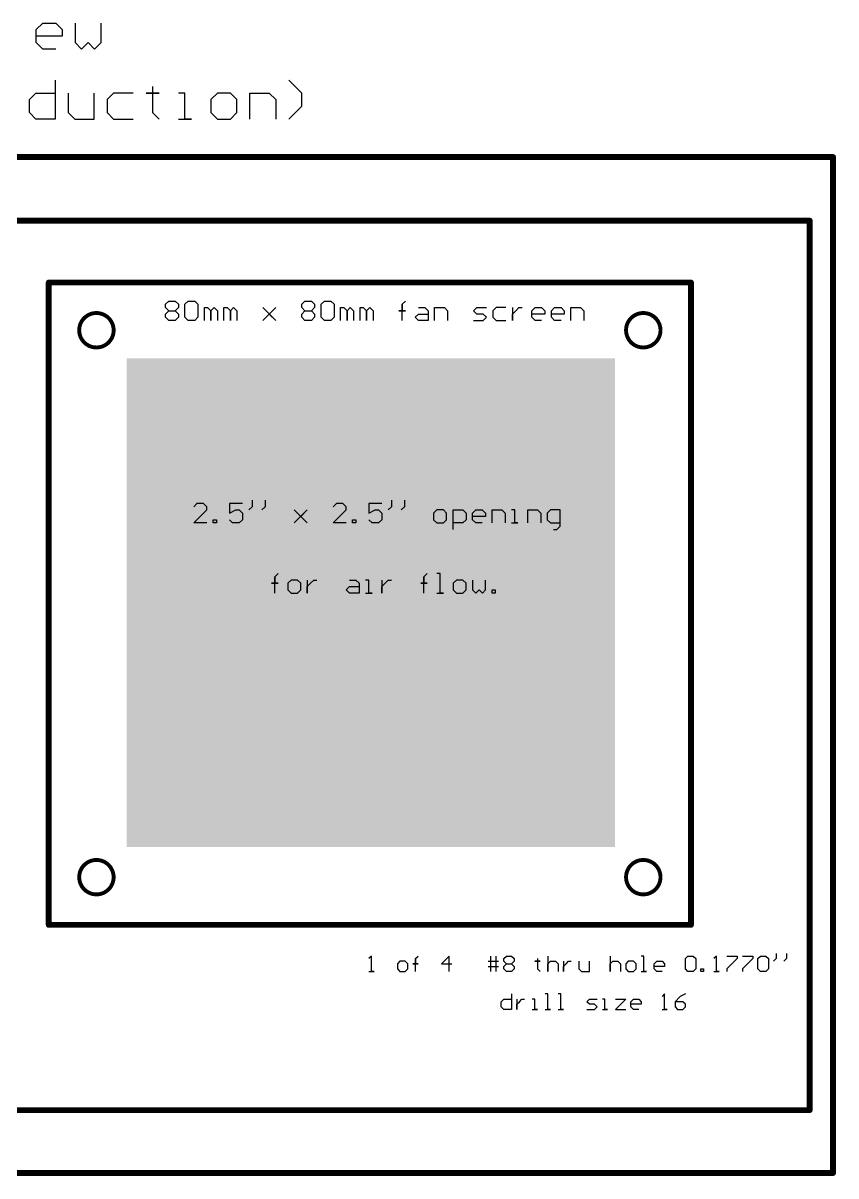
# Model space of a CAD drawing. Extents: x 0 to 21.5, y -4.9 to 8.
# Drawn here: x 14.57 to 18.75, y 1.98 to 7.91 of the extents above; entities that cross this region are included whole.
import ezdxf

# ---------------------------------------------------------------- set-up
doc = ezdxf.new("R2010")
doc.units = 0
doc.header["$MEASUREMENT"] = 0
for name, color, linetype in [('MECHANICAL1', 6, 'CONTINUOUS'), ('TOPLAYER', 1, 'CONTINUOUS'), ('TOPOVERLAY', 2, 'CONTINUOUS')]:
    doc.layers.add(name, color=color, linetype=linetype)

msp = doc.modelspace()

# ---------------------------------------------------------------- linework, layer by layer
at = {"layer": 'MECHANICAL1'}
for p, q in [((14.6358, 7.875), (14.6691, 7.9083)), ((14.6691, 7.9083), (14.7357, 7.9083)), ((14.7357, 7.9083), (14.7691, 7.875)), ((14.8357, 7.9083), (14.8357, 7.8083)), ((14.969, 7.8083), (14.969, 7.9083)), ((14.6358, 7.8083), (14.6358, 7.875)), ((14.7691, 7.8416), (14.6358, 7.8416)), ((14.7691, 7.875), (14.7691, 7.8416)), ((14.6691, 7.775), (14.6358, 7.8083)), ((14.7357, 7.775), (14.6691, 7.775)), ((14.8357, 7.8083), (14.869, 7.775)), ((14.869, 7.775), (14.9024, 7.8083)), ((14.9024, 7.8083), (14.9357, 7.775)), ((14.9357, 7.775), (14.969, 7.8083)), ((14.7335, 7.6149), (14.7335, 7.415)), ((15.9998, 7.5483), (15.9332, 7.6149)), ((14.6003, 7.515), (14.6336, 7.5483)), ((14.6336, 7.5483), (14.7335, 7.5483)), ((14.8002, 7.5483), (14.8002, 7.4483)), ((14.9335, 7.415), (14.9335, 7.5483)), ((15.0334, 7.5483), (15.0001, 7.515)), ((15.1334, 7.5483), (15.0334, 7.5483)), ((15.2334, 7.5483), (15.2001, 7.5483)), ((15.2001, 7.5483), (15.2667, 7.5483)), ((15.2334, 7.5816), (15.2334, 7.5483)), ((15.2667, 7.5483), (15.2334, 7.5483)), ((15.2334, 7.5483), (15.2334, 7.4483)), ((15.4, 7.5483), (15.3667, 7.5483)), ((15.4, 7.415), (15.4, 7.5483)), ((15.5666, 7.5483), (15.5333, 7.515)), ((15.6333, 7.5483), (15.5666, 7.5483)), ((15.6666, 7.515), (15.6333, 7.5483)), ((15.7332, 7.415), (15.7332, 7.5483)), ((15.7332, 7.5483), (15.8332, 7.5483)), ((15.8332, 7.5483), (15.8665, 7.515)), ((15.9998, 7.4816), (15.9998, 7.5483)), ((14.6003, 7.4483), (14.6003, 7.515)), ((15.0001, 7.515), (15.0001, 7.4483)), ((15.5333, 7.515), (15.5333, 7.4483)), ((15.6666, 7.4483), (15.6666, 7.515)), ((15.8665, 7.515), (15.8665, 7.415)), ((15.9332, 7.415), (15.9998, 7.4816)), ((14.6336, 7.415), (14.6003, 7.4483)), ((14.7335, 7.415), (14.6336, 7.415)), ((14.8002, 7.4483), (14.8335, 7.415)), ((14.8335, 7.415), (14.9335, 7.415)), ((15.0001, 7.4483), (15.0334, 7.415)), ((15.0334, 7.415), (15.1334, 7.415)), ((15.2334, 7.4483), (15.2667, 7.415)), ((15.3667, 7.415), (15.4333, 7.415)), ((15.4333, 7.415), (15.4, 7.415)), ((15.5333, 7.4483), (15.5666, 7.415)), ((15.5666, 7.415), (15.6333, 7.415)), ((15.6333, 7.415), (15.6666, 7.4483))]:
    msp.add_line(p, q, dxfattribs=at)
at = {"layer": 'MECHANICAL1', "const_width": 0.03}
for points in [[(2, 7.22), (18.73, 7.22)], [(18.73, 2), (18.73, 7.22)], [(2.12, 6.893), (18.61, 6.893)], [(18.61, 2.323), (18.61, 6.893)], [(14.7, 6.575), (18, 6.575)], [(14.7, 3.275), (14.7, 6.575)], [(18, 3.275), (18, 6.575)], [(14.7, 3.275), (18, 3.275)], [(2.12, 2.323), (18.61, 2.323)], [(2, 2), (18.73, 2)]]:
    msp.add_lwpolyline(points, dxfattribs=at)
at = {"layer": 'MECHANICAL1', "const_width": 0.015}
for points in [[(18.7225, 7.22, 1), (18.7375, 7.22, 1)], [(18.7225, 7.22, 1), (18.7375, 7.22, 1)], [(18.6025, 6.893, 1), (18.6175, 6.893, 1)], [(18.6025, 6.893, 1), (18.6175, 6.893, 1)], [(14.6925, 6.575, 1), (14.7075, 6.575, 1)], [(14.6925, 6.575, 1), (14.7075, 6.575, 1)], [(17.9925, 6.575, 1), (18.0075, 6.575, 1)], [(17.9925, 6.575, 1), (18.0075, 6.575, 1)], [(14.6925, 3.275, 1), (14.7075, 3.275, 1)], [(14.6925, 3.275, 1), (14.7075, 3.275, 1)], [(17.9925, 3.275, 1), (18.0075, 3.275, 1)], [(17.9925, 3.275, 1), (18.0075, 3.275, 1)], [(18.6025, 2.323, 1), (18.6175, 2.323, 1)], [(18.6025, 2.323, 1), (18.6175, 2.323, 1)], [(18.7225, 2, 1), (18.7375, 2, 1)], [(18.7225, 2, 1), (18.7375, 2, 1)]]:
    msp.add_lwpolyline(points, format="xyb", close=True, dxfattribs=at)
at = {"layer": 'MECHANICAL1'}
msp.add_solid([(15.1, 3.675), (17.61, 3.675), (15.1, 6.185), (17.61, 6.185)], dxfattribs=at)
at = {"layer": 'TOPLAYER'}
for p, q in [((16.3583, 3.115), (16.345, 3.1016)), ((16.3583, 3.035), (16.3583, 3.115)), ((16.5049, 3.0883), (16.4916, 3.075)), ((16.5316, 3.0883), (16.5049, 3.0883)), ((16.5449, 3.075), (16.5316, 3.0883)), ((16.5849, 3.1016), (16.5983, 3.115)), ((16.5849, 3.035), (16.5849, 3.1016)), ((16.5849, 3.1016), (16.5849, 3.075)), ((16.5849, 3.075), (16.5849, 3.1016)), ((16.7582, 3.115), (16.7182, 3.075)), ((16.7582, 3.035), (16.7582, 3.115)), ((16.9581, 3.0883), (16.9981, 3.0883)), ((16.9715, 3.035), (16.9715, 3.115)), ((16.9981, 3.115), (16.9981, 3.035)), ((16.9981, 3.0883), (17.0115, 3.0883)), ((17.0381, 3.1016), (17.0514, 3.115)), ((17.0381, 3.0883), (17.0381, 3.1016)), ((17.0514, 3.075), (17.0381, 3.0883)), ((17.0514, 3.115), (17.0781, 3.115)), ((17.0781, 3.115), (17.0914, 3.1016)), ((17.0914, 3.0883), (17.0781, 3.075)), ((17.0914, 3.1016), (17.0914, 3.0883)), ((17.2114, 3.0883), (17.1981, 3.0883)), ((17.1981, 3.0883), (17.2247, 3.0883)), ((17.2114, 3.1016), (17.2114, 3.0883)), ((17.2247, 3.0883), (17.2114, 3.0883)), ((17.2114, 3.0883), (17.2114, 3.0483)), ((17.2647, 3.115), (17.2647, 3.035)), ((17.2647, 3.075), (17.278, 3.0883)), ((17.278, 3.0883), (17.3047, 3.0883)), ((17.3047, 3.0883), (17.318, 3.075)), ((17.3447, 3.0883), (17.3447, 3.035)), ((17.358, 3.075), (17.3713, 3.0883)), ((17.3713, 3.0883), (17.3847, 3.0883)), ((17.4247, 3.0883), (17.4247, 3.0483)), ((17.478, 3.035), (17.478, 3.0883)), ((17.5846, 3.115), (17.5846, 3.035)), ((17.5846, 3.075), (17.5979, 3.0883)), ((17.5979, 3.0883), (17.6246, 3.0883)), ((17.6246, 3.0883), (17.6379, 3.075)), ((17.6779, 3.0883), (17.6646, 3.075)), ((17.7046, 3.0883), (17.6779, 3.0883)), ((17.7179, 3.075), (17.7046, 3.0883)), ((17.7579, 3.115), (17.7445, 3.115)), ((17.7579, 3.035), (17.7579, 3.115)), ((17.8112, 3.075), (17.8245, 3.0883)), ((17.8245, 3.0883), (17.8512, 3.0883)), ((17.8512, 3.0883), (17.8645, 3.075)), ((17.9711, 3.1016), (17.9845, 3.115)), ((17.9711, 3.0483), (17.9711, 3.1016)), ((17.9845, 3.115), (18.0111, 3.115)), ((18.0111, 3.115), (18.0245, 3.1016)), ((18.0245, 3.1016), (18.0245, 3.0483)), ((18.1311, 3.115), (18.1178, 3.1016)), ((18.1311, 3.035), (18.1311, 3.115)), ((18.1844, 3.115), (18.2377, 3.115)), ((18.2377, 3.1016), (18.1844, 3.0483)), ((18.2377, 3.115), (18.2377, 3.1016)), ((18.2644, 3.115), (18.3177, 3.115)), ((18.3177, 3.1016), (18.2644, 3.0483)), ((18.3177, 3.115), (18.3177, 3.1016)), ((18.3444, 3.1016), (18.3577, 3.115)), ((18.3444, 3.0483), (18.3444, 3.1016)), ((18.3577, 3.115), (18.3843, 3.115)), ((18.3843, 3.115), (18.3977, 3.1016)), ((18.3977, 3.1016), (18.3977, 3.0483)), ((18.4377, 3.1016), (18.4243, 3.0883)), ((18.4377, 3.1283), (18.4377, 3.1016)), ((18.491, 3.1016), (18.4776, 3.0883)), ((18.491, 3.1283), (18.491, 3.1016)), ((16.345, 3.035), (16.3717, 3.035)), ((16.3717, 3.035), (16.3583, 3.035)), ((16.4916, 3.075), (16.4916, 3.0483)), ((16.4916, 3.0483), (16.5049, 3.035)), ((16.5049, 3.035), (16.5316, 3.035)), ((16.5316, 3.035), (16.5449, 3.0483)), ((16.5449, 3.0483), (16.5449, 3.075)), ((16.5849, 3.075), (16.5716, 3.075)), ((16.5716, 3.075), (16.5983, 3.075)), ((16.5983, 3.075), (16.5849, 3.075)), ((16.7182, 3.075), (16.7715, 3.075)), ((16.9581, 3.0617), (17.0115, 3.0617)), ((17.0381, 3.0617), (17.0514, 3.075)), ((17.0381, 3.0483), (17.0381, 3.0617)), ((17.0514, 3.035), (17.0381, 3.0483)), ((17.0514, 3.075), (17.0781, 3.075)), ((17.0781, 3.035), (17.0514, 3.035)), ((17.0781, 3.075), (17.0914, 3.0617)), ((17.0914, 3.0483), (17.0781, 3.035)), ((17.0914, 3.0617), (17.0914, 3.0483)), ((17.2114, 3.0483), (17.2247, 3.035)), ((17.2647, 3.035), (17.2647, 3.075)), ((17.318, 3.075), (17.318, 3.035)), ((17.3447, 3.0617), (17.358, 3.075)), ((17.3447, 3.035), (17.3447, 3.0617)), ((17.4247, 3.0483), (17.438, 3.035)), ((17.438, 3.035), (17.478, 3.035)), ((17.5846, 3.035), (17.5846, 3.075)), ((17.6379, 3.075), (17.6379, 3.035)), ((17.6646, 3.075), (17.6646, 3.0483)), ((17.6646, 3.0483), (17.6779, 3.035)), ((17.6779, 3.035), (17.7046, 3.035)), ((17.7046, 3.035), (17.7179, 3.0483)), ((17.7179, 3.0483), (17.7179, 3.075)), ((17.7445, 3.035), (17.7712, 3.035)), ((17.7712, 3.035), (17.7579, 3.035)), ((17.8112, 3.0483), (17.8112, 3.075)), ((17.8645, 3.0617), (17.8112, 3.0617)), ((17.8245, 3.035), (17.8112, 3.0483)), ((17.8512, 3.035), (17.8245, 3.035)), ((17.8645, 3.075), (17.8645, 3.0617)), ((17.9845, 3.035), (17.9711, 3.0483)), ((18.0111, 3.035), (17.9845, 3.035)), ((18.0245, 3.0483), (18.0111, 3.035)), ((18.0511, 3.035), (18.0511, 3.0483)), ((18.0511, 3.0483), (18.0644, 3.0483)), ((18.0644, 3.035), (18.0511, 3.035)), ((18.0644, 3.0483), (18.0644, 3.035)), ((18.1178, 3.035), (18.1444, 3.035)), ((18.1444, 3.035), (18.1311, 3.035)), ((18.1844, 3.0483), (18.1844, 3.035)), ((18.2644, 3.0483), (18.2644, 3.035)), ((18.3577, 3.035), (18.3444, 3.0483)), ((18.3843, 3.035), (18.3577, 3.035)), ((18.3977, 3.0483), (18.3843, 3.035)), ((17.0783, 2.92), (17.0783, 2.84)), ((17.2649, 2.92), (17.2516, 2.92)), ((17.2649, 2.84), (17.2649, 2.92)), ((17.3316, 2.92), (17.3182, 2.92)), ((17.3316, 2.84), (17.3316, 2.92)), ((17.8647, 2.92), (17.8514, 2.9066)), ((17.8647, 2.84), (17.8647, 2.92)), ((17.9447, 2.9066), (17.918, 2.88)), ((17.9714, 2.92), (17.9447, 2.9066)), ((17.025, 2.88), (17.0383, 2.8933)), ((17.025, 2.8533), (17.025, 2.88)), ((17.0383, 2.84), (17.025, 2.8533)), ((17.0383, 2.8933), (17.0783, 2.8933)), ((17.105, 2.8933), (17.105, 2.84)), ((17.105, 2.8667), (17.1183, 2.88)), ((17.105, 2.84), (17.105, 2.8667)), ((17.1183, 2.88), (17.1316, 2.8933)), ((17.1316, 2.8933), (17.145, 2.8933)), ((17.1983, 2.8933), (17.1849, 2.8933)), ((17.1983, 2.84), (17.1983, 2.8933)), ((17.4649, 2.88), (17.4782, 2.8933)), ((17.4782, 2.8667), (17.4649, 2.88)), ((17.4782, 2.8933), (17.5182, 2.8933)), ((17.5048, 2.8667), (17.4782, 2.8667)), ((17.5182, 2.8533), (17.5048, 2.8667)), ((17.5048, 2.84), (17.5182, 2.8533)), ((17.5582, 2.8933), (17.5448, 2.8933)), ((17.5582, 2.84), (17.5582, 2.8933)), ((17.6115, 2.8933), (17.6648, 2.8933)), ((17.6648, 2.8933), (17.6115, 2.84)), ((17.6915, 2.88), (17.7048, 2.8933)), ((17.6915, 2.8533), (17.6915, 2.88)), ((17.7448, 2.8667), (17.6915, 2.8667)), ((17.7048, 2.84), (17.6915, 2.8533)), ((17.7048, 2.8933), (17.7314, 2.8933)), ((17.7314, 2.8933), (17.7448, 2.88)), ((17.7448, 2.88), (17.7448, 2.8667)), ((17.918, 2.88), (17.918, 2.8533)), ((17.958, 2.88), (17.918, 2.88)), ((17.918, 2.8533), (17.9314, 2.84)), ((17.9714, 2.8667), (17.958, 2.88)), ((17.958, 2.84), (17.9714, 2.8533)), ((17.9714, 2.8533), (17.9714, 2.8667)), ((17.0783, 2.84), (17.0383, 2.84)), ((17.1849, 2.84), (17.2116, 2.84)), ((17.2116, 2.84), (17.1983, 2.84)), ((17.2516, 2.84), (17.2783, 2.84)), ((17.2783, 2.84), (17.2649, 2.84)), ((17.3182, 2.84), (17.3449, 2.84)), ((17.3449, 2.84), (17.3316, 2.84)), ((17.4649, 2.84), (17.5048, 2.84)), ((17.5448, 2.84), (17.5715, 2.84)), ((17.5715, 2.84), (17.5582, 2.84)), ((17.6115, 2.84), (17.6648, 2.84)), ((17.7314, 2.84), (17.7048, 2.84)), ((17.8514, 2.84), (17.8781, 2.84)), ((17.8781, 2.84), (17.8647, 2.84)), ((17.9314, 2.84), (17.958, 2.84))]:
    msp.add_line(p, q, dxfattribs=at)
for points, const_width in [([(15.0335, 6.33, 1), (14.8565, 6.33, 1)], 0.02), ([(17.8435, 6.33, 1), (17.6665, 6.33, 1)], 0.02), ([(14.8515, 6.33, 1), (14.8615, 6.33, 1)], 0.01), ([(15.0285, 6.33, 1), (15.0385, 6.33, 1)], 0.01), ([(17.6615, 6.33, 1), (17.6715, 6.33, 1)], 0.01), ([(17.8385, 6.33, 1), (17.8485, 6.33, 1)], 0.01), ([(15.0335, 3.52, 1), (14.8565, 3.52, 1)], 0.02), ([(17.8435, 3.52, 1), (17.6665, 3.52, 1)], 0.02), ([(14.8515, 3.52, 1), (14.8615, 3.52, 1)], 0.01), ([(15.0285, 3.52, 1), (15.0385, 3.52, 1)], 0.01), ([(17.6615, 3.52, 1), (17.6715, 3.52, 1)], 0.01), ([(17.8385, 3.52, 1), (17.8485, 3.52, 1)], 0.01)]:
    msp.add_lwpolyline(points, format="xyb", close=True, dxfattribs=dict(at, const_width=const_width))
at = {"layer": 'TOPOVERLAY'}
for p, q in [((15.3, 6.4633), (15.3167, 6.48)), ((15.3, 6.4466), (15.3, 6.4633)), ((15.3167, 6.48), (15.35, 6.48)), ((15.35, 6.48), (15.3666, 6.4633)), ((15.3666, 6.4633), (15.3666, 6.4466)), ((15.4, 6.4633), (15.4166, 6.48)), ((15.4, 6.3967), (15.4, 6.4633)), ((15.4166, 6.48), (15.45, 6.48)), ((15.45, 6.48), (15.4666, 6.4633)), ((15.4666, 6.4633), (15.4666, 6.3967)), ((15.9998, 6.4633), (16.0164, 6.48)), ((15.9998, 6.4466), (15.9998, 6.4633)), ((16.0164, 6.48), (16.0498, 6.48)), ((16.0498, 6.48), (16.0664, 6.4633)), ((16.0664, 6.4633), (16.0664, 6.4466)), ((16.0997, 6.4633), (16.1164, 6.48)), ((16.0997, 6.3967), (16.0997, 6.4633)), ((16.1164, 6.48), (16.1497, 6.48)), ((16.1497, 6.48), (16.1664, 6.4633)), ((16.1664, 6.4633), (16.1664, 6.3967)), ((16.5163, 6.4633), (16.5329, 6.48)), ((16.5163, 6.38), (16.5163, 6.4633)), ((16.5163, 6.4633), (16.5163, 6.43)), ((16.5163, 6.43), (16.5163, 6.4633)), ((15.3167, 6.43), (15.3, 6.4466)), ((15.3, 6.4133), (15.3167, 6.43)), ((15.3, 6.3967), (15.3, 6.4133)), ((15.3167, 6.43), (15.35, 6.43)), ((15.3666, 6.4466), (15.35, 6.43)), ((15.35, 6.43), (15.3666, 6.4133)), ((15.3666, 6.4133), (15.3666, 6.3967)), ((15.4999, 6.38), (15.4999, 6.4466)), ((15.4999, 6.4466), (15.5166, 6.4466)), ((15.5166, 6.4466), (15.5333, 6.43)), ((15.5333, 6.43), (15.5499, 6.4466)), ((15.5333, 6.43), (15.5333, 6.38)), ((15.5333, 6.38), (15.5333, 6.43)), ((15.5499, 6.4466), (15.5666, 6.43)), ((15.5666, 6.43), (15.5666, 6.38)), ((15.5999, 6.38), (15.5999, 6.4466)), ((15.5999, 6.4466), (15.6166, 6.4466)), ((15.6166, 6.4466), (15.6332, 6.43)), ((15.6332, 6.43), (15.6499, 6.4466)), ((15.6332, 6.43), (15.6332, 6.38)), ((15.6332, 6.38), (15.6332, 6.43)), ((15.6499, 6.4466), (15.6665, 6.43)), ((15.6665, 6.43), (15.6665, 6.38)), ((15.7998, 6.4466), (15.8665, 6.38)), ((15.8665, 6.4466), (15.7998, 6.38)), ((15.8332, 6.4133), (15.8665, 6.4466)), ((15.8665, 6.38), (15.8332, 6.4133)), ((16.0164, 6.43), (15.9998, 6.4466)), ((15.9998, 6.4133), (16.0164, 6.43)), ((15.9998, 6.3967), (15.9998, 6.4133)), ((16.0164, 6.43), (16.0498, 6.43)), ((16.0664, 6.4466), (16.0498, 6.43)), ((16.0498, 6.43), (16.0664, 6.4133)), ((16.0664, 6.4133), (16.0664, 6.3967)), ((16.1997, 6.38), (16.1997, 6.4466)), ((16.1997, 6.4466), (16.2164, 6.4466)), ((16.2164, 6.4466), (16.233, 6.43)), ((16.233, 6.43), (16.2497, 6.4466)), ((16.233, 6.43), (16.233, 6.38)), ((16.233, 6.38), (16.233, 6.43)), ((16.2497, 6.4466), (16.2664, 6.43)), ((16.2664, 6.43), (16.2664, 6.38)), ((16.2997, 6.38), (16.2997, 6.4466)), ((16.2997, 6.4466), (16.3163, 6.4466)), ((16.3163, 6.4466), (16.333, 6.43)), ((16.333, 6.43), (16.3497, 6.4466)), ((16.333, 6.43), (16.333, 6.38)), ((16.333, 6.38), (16.333, 6.43)), ((16.3497, 6.4466), (16.3663, 6.43)), ((16.3663, 6.43), (16.3663, 6.38)), ((16.5163, 6.43), (16.4996, 6.43)), ((16.4996, 6.43), (16.5329, 6.43)), ((16.5329, 6.43), (16.5163, 6.43)), ((16.5829, 6.3967), (16.5996, 6.4133)), ((16.5996, 6.4466), (16.6329, 6.4466)), ((16.5996, 6.4133), (16.6496, 6.4133)), ((16.6329, 6.4466), (16.6496, 6.43)), ((16.6496, 6.43), (16.6496, 6.38)), ((16.6829, 6.38), (16.6829, 6.4466)), ((16.6829, 6.4466), (16.7329, 6.4466)), ((16.7329, 6.4466), (16.7495, 6.43)), ((16.7495, 6.43), (16.7495, 6.38)), ((16.8828, 6.43), (16.8995, 6.4466)), ((16.8995, 6.4133), (16.8828, 6.43)), ((16.8995, 6.4466), (16.9495, 6.4466)), ((16.9328, 6.4133), (16.8995, 6.4133)), ((16.9495, 6.3967), (16.9328, 6.4133)), ((16.9995, 6.4466), (16.9828, 6.43)), ((16.9828, 6.43), (16.9828, 6.3967)), ((17.0494, 6.4466), (16.9995, 6.4466)), ((17.0828, 6.4466), (17.0828, 6.38)), ((17.0828, 6.4133), (17.0994, 6.43)), ((17.0828, 6.38), (17.0828, 6.4133)), ((17.0994, 6.43), (17.1161, 6.4466)), ((17.1161, 6.4466), (17.1327, 6.4466)), ((17.1827, 6.43), (17.1994, 6.4466)), ((17.1827, 6.3967), (17.1827, 6.43)), ((17.2494, 6.4133), (17.1827, 6.4133)), ((17.1994, 6.4466), (17.2327, 6.4466)), ((17.2327, 6.4466), (17.2494, 6.43)), ((17.2494, 6.43), (17.2494, 6.4133)), ((17.2827, 6.43), (17.2994, 6.4466)), ((17.2827, 6.3967), (17.2827, 6.43)), ((17.3493, 6.4133), (17.2827, 6.4133)), ((17.2994, 6.4466), (17.3327, 6.4466)), ((17.3327, 6.4466), (17.3493, 6.43)), ((17.3493, 6.43), (17.3493, 6.4133)), ((17.3827, 6.38), (17.3827, 6.4466)), ((17.3827, 6.4466), (17.4326, 6.4466)), ((17.4326, 6.4466), (17.4493, 6.43)), ((17.4493, 6.43), (17.4493, 6.38)), ((15.3167, 6.38), (15.3, 6.3967)), ((15.35, 6.38), (15.3167, 6.38)), ((15.3666, 6.3967), (15.35, 6.38)), ((15.4166, 6.38), (15.4, 6.3967)), ((15.45, 6.38), (15.4166, 6.38)), ((15.4666, 6.3967), (15.45, 6.38)), ((16.0164, 6.38), (15.9998, 6.3967)), ((16.0498, 6.38), (16.0164, 6.38)), ((16.0664, 6.3967), (16.0498, 6.38)), ((16.1164, 6.38), (16.0997, 6.3967)), ((16.1497, 6.38), (16.1164, 6.38)), ((16.1664, 6.3967), (16.1497, 6.38)), ((16.5996, 6.38), (16.5829, 6.3967)), ((16.6496, 6.38), (16.5996, 6.38)), ((16.8828, 6.38), (16.9328, 6.38)), ((16.9328, 6.38), (16.9495, 6.3967)), ((16.9828, 6.3967), (16.9995, 6.38)), ((16.9995, 6.38), (17.0494, 6.38)), ((17.1994, 6.38), (17.1827, 6.3967)), ((17.2327, 6.38), (17.1994, 6.38)), ((17.2994, 6.38), (17.2827, 6.3967)), ((17.3327, 6.38), (17.2994, 6.38)), ((15.7449, 5.4566), (15.7449, 5.4233)), ((15.8115, 5.4566), (15.8115, 5.4233)), ((16.4613, 5.4566), (16.4613, 5.4233)), ((16.528, 5.4566), (16.528, 5.4233)), ((15.4617, 5.44), (15.445, 5.4233)), ((15.445, 5.34), (15.5116, 5.4066)), ((15.495, 5.44), (15.4617, 5.44)), ((15.5116, 5.4233), (15.495, 5.44)), ((15.5116, 5.4066), (15.5116, 5.4233)), ((15.6949, 5.44), (15.6283, 5.44)), ((15.6283, 5.44), (15.6283, 5.39)), ((15.6283, 5.39), (15.6616, 5.4066)), ((15.6616, 5.4066), (15.6783, 5.4066)), ((15.6783, 5.4066), (15.6949, 5.39)), ((15.7449, 5.4233), (15.7282, 5.4066)), ((15.8115, 5.4233), (15.7949, 5.4066)), ((15.9615, 5.4066), (16.0281, 5.34)), ((16.0281, 5.4066), (15.9615, 5.34)), ((15.9948, 5.3733), (16.0281, 5.4066)), ((16.1781, 5.44), (16.1614, 5.4233)), ((16.1614, 5.34), (16.2281, 5.4066)), ((16.2114, 5.44), (16.1781, 5.44)), ((16.2281, 5.4233), (16.2114, 5.44)), ((16.2281, 5.4066), (16.2281, 5.4233)), ((16.4114, 5.44), (16.3447, 5.44)), ((16.3447, 5.44), (16.3447, 5.39)), ((16.3447, 5.39), (16.378, 5.4066)), ((16.378, 5.4066), (16.3947, 5.4066)), ((16.3947, 5.4066), (16.4114, 5.39)), ((16.4613, 5.4233), (16.4447, 5.4066)), ((16.528, 5.4233), (16.5113, 5.4066)), ((16.6946, 5.4066), (16.6779, 5.39)), ((16.7279, 5.4066), (16.6946, 5.4066)), ((16.7446, 5.39), (16.7279, 5.4066)), ((16.7779, 5.3067), (16.7779, 5.4066)), ((16.7779, 5.4066), (16.8279, 5.4066)), ((16.8279, 5.4066), (16.8445, 5.39)), ((16.8779, 5.39), (16.8945, 5.4066)), ((16.8945, 5.4066), (16.9279, 5.4066)), ((16.9279, 5.4066), (16.9445, 5.39)), ((16.9778, 5.34), (16.9778, 5.4066)), ((16.9778, 5.4066), (17.0278, 5.4066)), ((17.0278, 5.4066), (17.0445, 5.39)), ((17.0945, 5.4066), (17.0778, 5.4066)), ((17.0945, 5.34), (17.0945, 5.4066)), ((17.1611, 5.34), (17.1611, 5.4066)), ((17.1611, 5.4066), (17.2111, 5.4066)), ((17.2111, 5.4066), (17.2278, 5.39)), ((17.2777, 5.4066), (17.2611, 5.39)), ((17.3277, 5.4066), (17.2777, 5.4066)), ((17.3277, 5.3233), (17.3277, 5.4066)), ((15.5116, 5.34), (15.445, 5.34)), ((15.545, 5.34), (15.545, 5.3567)), ((15.545, 5.3567), (15.5616, 5.3567)), ((15.5616, 5.34), (15.545, 5.34)), ((15.5616, 5.3567), (15.5616, 5.34)), ((15.6449, 5.34), (15.6283, 5.3567)), ((15.6783, 5.34), (15.6449, 5.34)), ((15.6949, 5.3567), (15.6783, 5.34)), ((15.6949, 5.39), (15.6949, 5.3567)), ((16.0281, 5.34), (15.9948, 5.3733)), ((16.2281, 5.34), (16.1614, 5.34)), ((16.2614, 5.34), (16.2614, 5.3567)), ((16.2614, 5.3567), (16.2781, 5.3567)), ((16.2781, 5.34), (16.2614, 5.34)), ((16.2781, 5.3567), (16.2781, 5.34)), ((16.3614, 5.34), (16.3447, 5.3567)), ((16.3947, 5.34), (16.3614, 5.34)), ((16.4114, 5.3567), (16.3947, 5.34)), ((16.4114, 5.39), (16.4114, 5.3567)), ((16.6779, 5.39), (16.6779, 5.3567)), ((16.6779, 5.3567), (16.6946, 5.34)), ((16.6946, 5.34), (16.7279, 5.34)), ((16.7279, 5.34), (16.7446, 5.3567)), ((16.7446, 5.3567), (16.7446, 5.39)), ((16.8279, 5.34), (16.7779, 5.34)), ((16.8445, 5.3567), (16.8279, 5.34)), ((16.8445, 5.39), (16.8445, 5.3567)), ((16.8779, 5.3567), (16.8779, 5.39)), ((16.9445, 5.3733), (16.8779, 5.3733)), ((16.8945, 5.34), (16.8779, 5.3567)), ((16.9279, 5.34), (16.8945, 5.34)), ((16.9445, 5.39), (16.9445, 5.3733)), ((17.0445, 5.39), (17.0445, 5.34)), ((17.0778, 5.34), (17.1111, 5.34)), ((17.1111, 5.34), (17.0945, 5.34)), ((17.2278, 5.39), (17.2278, 5.34)), ((17.2611, 5.39), (17.2611, 5.3567)), ((17.2611, 5.3567), (17.2777, 5.34)), ((17.2777, 5.34), (17.3277, 5.34)), ((17.2944, 5.3067), (17.3111, 5.3067)), ((17.3111, 5.3067), (17.3277, 5.3233)), ((15.8617, 5.0633), (15.8783, 5.08)), ((15.8617, 4.98), (15.8617, 5.0633)), ((15.8617, 5.0633), (15.8617, 5.03)), ((15.8617, 5.03), (15.8617, 5.0633)), ((15.945, 5.0466), (15.9283, 5.03)), ((15.9783, 5.0466), (15.945, 5.0466)), ((15.995, 5.03), (15.9783, 5.0466)), ((16.0283, 5.0466), (16.0283, 4.98)), ((16.0449, 5.03), (16.0616, 5.0466)), ((16.0616, 5.0466), (16.0783, 5.0466)), ((16.2449, 5.0466), (16.2782, 5.0466)), ((16.2782, 5.0466), (16.2949, 5.03)), ((16.3448, 5.0466), (16.3282, 5.0466)), ((16.3448, 4.98), (16.3448, 5.0466)), ((16.4115, 5.0466), (16.4115, 4.98)), ((16.4281, 5.03), (16.4448, 5.0466)), ((16.4448, 5.0466), (16.4615, 5.0466)), ((16.6281, 5.0633), (16.6447, 5.08)), ((16.6281, 4.98), (16.6281, 5.0633)), ((16.6281, 5.0633), (16.6281, 5.03)), ((16.6281, 5.03), (16.6281, 5.0633)), ((16.7114, 5.08), (16.6947, 5.08)), ((16.7114, 4.98), (16.7114, 5.08)), ((16.7947, 5.0466), (16.778, 5.03)), ((16.828, 5.0466), (16.7947, 5.0466)), ((16.8447, 5.03), (16.828, 5.0466)), ((16.878, 5.0466), (16.878, 4.9967)), ((16.9446, 4.9967), (16.9446, 5.0466)), ((15.8617, 5.03), (15.845, 5.03)), ((15.845, 5.03), (15.8783, 5.03)), ((15.8783, 5.03), (15.8617, 5.03)), ((15.9283, 5.03), (15.9283, 4.9967)), ((15.9283, 4.9967), (15.945, 4.98)), ((15.945, 4.98), (15.9783, 4.98)), ((15.9783, 4.98), (15.995, 4.9967)), ((15.995, 4.9967), (15.995, 5.03)), ((16.0283, 5.0133), (16.0449, 5.03)), ((16.0283, 4.98), (16.0283, 5.0133)), ((16.2282, 4.9967), (16.2449, 5.0133)), ((16.2449, 4.98), (16.2282, 4.9967)), ((16.2449, 5.0133), (16.2949, 5.0133)), ((16.2949, 4.98), (16.2449, 4.98)), ((16.2949, 5.03), (16.2949, 4.98)), ((16.3282, 4.98), (16.3615, 4.98)), ((16.3615, 4.98), (16.3448, 4.98)), ((16.4115, 5.0133), (16.4281, 5.03)), ((16.4115, 4.98), (16.4115, 5.0133)), ((16.6281, 5.03), (16.6114, 5.03)), ((16.6114, 5.03), (16.6447, 5.03)), ((16.6447, 5.03), (16.6281, 5.03)), ((16.6947, 4.98), (16.728, 4.98)), ((16.728, 4.98), (16.7114, 4.98)), ((16.778, 5.03), (16.778, 4.9967)), ((16.778, 4.9967), (16.7947, 4.98)), ((16.7947, 4.98), (16.828, 4.98)), ((16.828, 4.98), (16.8447, 4.9967)), ((16.8447, 4.9967), (16.8447, 5.03)), ((16.878, 4.9967), (16.8947, 4.98)), ((16.8947, 4.98), (16.9113, 4.9967)), ((16.9113, 4.9967), (16.928, 4.98)), ((16.928, 4.98), (16.9446, 4.9967)), ((16.978, 4.98), (16.978, 4.9967)), ((16.978, 4.9967), (16.9946, 4.9967)), ((16.9946, 4.98), (16.978, 4.98)), ((16.9946, 4.9967), (16.9946, 4.98))]:
    msp.add_line(p, q, dxfattribs=at)

doc.saveas('drawing.dxf')
